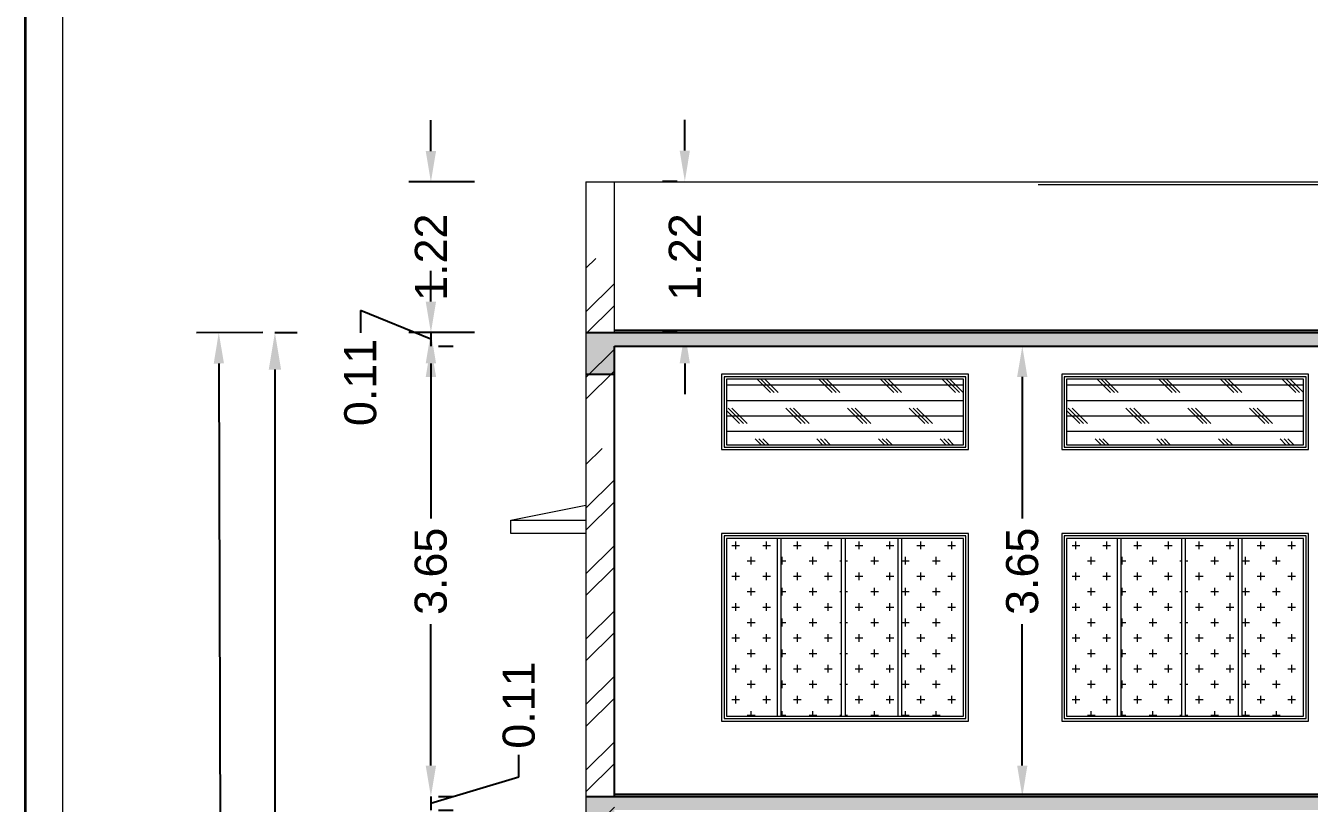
# Model space of a CAD drawing. Header units: metres. Extents: x -278 to 15491, y -352 to 277.
# Drawn here: x 15407.13 to 15417.53, y -291.43 to -285.13 of the extents above; entities that cross this region are included whole.
import ezdxf

# ---------------------------------------------------------------- set-up
doc = ezdxf.new("R2010")
doc.units = ezdxf.units.M
doc.header["$MEASUREMENT"] = 0
doc.layers.add('BLK_1_FLR_2_REGULAR_ROOM_1', color=117, linetype='Continuous')
doc.layers.add('BLK_1_HT_OF_BLDG', color=5, linetype='Continuous')
doc.layers.add('BLK_2_PARAPET_HT', color=7, linetype='Continuous', lineweight=30)
doc.styles.get("Standard").update_dxf_attribs({"font": 'arial.ttf'})
doc.dimstyles.new('Annotative', dxfattribs={"dimscale": 0, "dimtxt": 0.3, "dimasz": 0.3, "dimexe": 0.18, "dimexo": 0.0625, "dimgap": 0.09, "dimtad": 0, "dimzin": 0, "dimdsep": 46, "dimtxsty": 'Standard', "dimcen": 0.09, "dimadec": 0, "dimazin": 0, "dimtfac": 1, "dimtofl": 0, "dimtmove": 0, "dimatfit": 3, "dimfxl": 0, "dimtolj": 1, "dimtzin": 0, "dimarcsym": 0})
doc.dimstyles.get("Standard").update_dxf_attribs({"dimtxt": 0.26, "dimasz": 0.25, "dimexe": 0.18, "dimexo": 0.0625, "dimgap": 0.09, "dimtad": 0, "dimzin": 0, "dimdsep": 46, "dimtxsty": 'Standard', "dimcen": 0.09, "dimadec": 0, "dimazin": 0, "dimtfac": 1, "dimtofl": 0, "dimtmove": 0, "dimatfit": 3, "dimfxl": 0, "dimtolj": 1, "dimtzin": 0, "dimarcsym": 0})
doc.dimstyles.new('Standard$0', dxfattribs={"dimtxt": 0.5, "dimasz": 0.5, "dimexe": 0, "dimexo": 1, "dimgap": 0, "dimtad": 0, "dimdec": 4, "dimzin": 0, "dimdsep": 46, "dimlunit": 4, "dimtxsty": 'Standard', "dimcen": 0.09, "dimadec": 0, "dimazin": 0, "dimtfac": 1, "dimtdec": 4, "dimtofl": 0, "dimtmove": 0, "dimatfit": 3, "dimfxl": 0, "dimtolj": 1, "dimtzin": 0, "dimarcsym": 0})
pattern_1 = [(0, (-119.64588, -40.5941), (0.125, 0.125), [0.0625, -0.1875]), (90, (-119.61463, -40.62535), (-0.125, 0.125), [0.0625, -0.1875])]
pattern_2 = [(0, (-116.88949, -40.5941), (0.125, 0.125), [0.0625, -0.1875]), (90, (-116.85824, -40.62535), (-0.125, 0.125), [0.0625, -0.1875])]

# ---------------------------------------------------------------- blocks, each defined once
blk = doc.blocks.new('*D218')
at = {"color": 0, "lineweight": -2}
for p, q in [((15410.415, -291.129), (15410.415, -290.879)), ((15411.128, -291.22), (15411.128, -291.04)), ((15410.415, -291.434), (15411.128, -291.22)), ((15410.415, -291.379), (15410.415, -291.489)), ((15410.478, -291.379), (15410.595, -291.379)), ((15410.478, -291.489), (15410.595, -291.489)), ((15410.415, -291.739), (15410.415, -291.989))]:
    blk.add_line(p, q, dxfattribs=at)
at = {"color": 0, "lineweight": 0}
for points in [[(15410.373, -291.129), (15410.457, -291.129), (15410.415, -291.379)], [(15410.373, -291.739), (15410.457, -291.739), (15410.415, -291.489)]]:
    blk.add_solid(points, dxfattribs=at)
at = {"layer": 'Defpoints', "color": 0, "lineweight": 0}
for p in [(15410.415, -291.379), (15410.415, -291.489), (15410.415, -291.489)]:
    blk.add_point(p, dxfattribs=at)
at = {"color": 0, "lineweight": -2, "insert": (15411.128, -290.638), "char_height": 0.26, "attachment_point": 5, "rotation": 90}
blk.add_mtext('\\A1;0.11', dxfattribs=at)
blk = doc.blocks.new('*D219')
at = {"color": 0, "lineweight": -2}
for p, q in [((15410.415, -286.149), (15410.415, -285.899)), ((15410.769, -286.399), (15410.235, -286.399)), ((15410.769, -287.619), (15410.235, -287.619)), ((15410.415, -287.869), (15410.415, -288.119))]:
    blk.add_line(p, q, dxfattribs=at)
at = {"color": 0, "lineweight": 0}
for points in [[(15410.373, -286.149), (15410.457, -286.149), (15410.415, -286.399)], [(15410.373, -287.869), (15410.457, -287.869), (15410.415, -287.619)]]:
    blk.add_solid(points, dxfattribs=at)
at = {"layer": 'Defpoints', "color": 0, "lineweight": 0}
for p in [(15410.832, -286.399), (15410.415, -287.619), (15410.832, -287.619)]:
    blk.add_point(p, dxfattribs=at)
at = {"color": 0, "lineweight": -2, "insert": (15410.415, -287.009), "char_height": 0.26, "attachment_point": 5, "rotation": 90}
blk.add_mtext('\\A1;1.22', dxfattribs=at)
blk = doc.blocks.new('*D220')
at = {"color": 0, "lineweight": -2}
for p, q in [((15410.415, -287.369), (15410.415, -287.119)), ((15410.415, -287.674), (15409.844, -287.442)), ((15409.844, -287.442), (15409.844, -287.622)), ((15410.769, -287.619), (15410.235, -287.619)), ((15410.415, -287.619), (15410.415, -287.729)), ((15410.478, -287.729), (15410.595, -287.729)), ((15410.415, -287.979), (15410.415, -288.229))]:
    blk.add_line(p, q, dxfattribs=at)
at = {"color": 0, "lineweight": 0}
for points in [[(15410.373, -287.369), (15410.457, -287.369), (15410.415, -287.619)], [(15410.373, -287.979), (15410.457, -287.979), (15410.415, -287.729)]]:
    blk.add_solid(points, dxfattribs=at)
at = {"layer": 'Defpoints', "color": 0, "lineweight": 0}
for p in [(15410.832, -287.619), (15410.415, -287.729), (15410.415, -287.729)]:
    blk.add_point(p, dxfattribs=at)
at = {"color": 0, "lineweight": -2, "insert": (15409.844, -288.024), "char_height": 0.26, "attachment_point": 5, "rotation": 90}
blk.add_mtext('\\A1;0.11', dxfattribs=at)
blk = doc.blocks.new('*D222')
at = {"color": 0, "lineweight": -2}
for p, q in [((15410.478, -287.729), (15410.595, -287.729)), ((15410.415, -287.979), (15410.415, -289.126)), ((15410.415, -291.129), (15410.415, -289.983)), ((15410.478, -291.379), (15410.595, -291.379))]:
    blk.add_line(p, q, dxfattribs=at)
at = {"color": 0, "lineweight": 0}
for points in [[(15410.373, -287.979), (15410.457, -287.979), (15410.415, -287.729)], [(15410.373, -291.129), (15410.457, -291.129), (15410.415, -291.379)]]:
    blk.add_solid(points, dxfattribs=at)
at = {"layer": 'Defpoints', "color": 0, "lineweight": 0}
for p in [(15410.415, -287.729), (15410.415, -291.379), (15410.415, -291.379)]:
    blk.add_point(p, dxfattribs=at)
at = {"color": 0, "lineweight": -2, "insert": (15410.415, -289.554), "char_height": 0.26, "attachment_point": 5, "rotation": 90}
blk.add_mtext('\\A1;3.65', dxfattribs=at)
blk = doc.blocks.new('*D225')
at = {"color": 0, "lineweight": -2}
for p, q in [((15409.052, -287.619), (15408.516, -287.621)), ((15408.696, -287.87), (15408.712, -293.193)), ((15408.731, -299.549), (15408.715, -294.226)), ((15409.088, -299.798), (15408.552, -299.8))]:
    blk.add_line(p, q, dxfattribs=at)
at = {"color": 0, "lineweight": 0}
for points in [[(15408.738, -287.87), (15408.655, -287.871), (15408.696, -287.62)], [(15408.773, -299.549), (15408.69, -299.549), (15408.732, -299.799)]]:
    blk.add_solid(points, dxfattribs=at)
at = {"layer": 'Defpoints', "color": 0, "lineweight": 0}
for p in [(15409.114, -287.619), (15408.732, -299.799), (15409.151, -299.798)]:
    blk.add_point(p, dxfattribs=at)
at = {"color": 0, "lineweight": -2, "insert": (15408.714, -293.71), "char_height": 0.26, "attachment_point": 5, "rotation": 270.1719}
blk.add_mtext('\\A1;12.18', dxfattribs=at)
blk = doc.blocks.new('*D282')
at = {"layer": 'BLK_1_FLR_2_REGULAR_ROOM_1', "color": 3, "lineweight": -2, "ltscale": 10}
for p, q in [((15414.371, -287.729), (15415.388, -287.729)), ((15415.208, -287.979), (15415.208, -289.126)), ((15415.208, -291.129), (15415.208, -289.983)), ((15414.371, -291.379), (15415.388, -291.379))]:
    blk.add_line(p, q, dxfattribs=at)
at = {"layer": 'BLK_1_FLR_2_REGULAR_ROOM_1', "color": 3, "lineweight": 0, "ltscale": 10}
for points in [[(15415.166, -287.979), (15415.249, -287.979), (15415.208, -287.729)], [(15415.166, -291.129), (15415.249, -291.129), (15415.208, -291.379)]]:
    blk.add_solid(points, dxfattribs=at)
at = {"layer": 'Defpoints', "color": 0, "lineweight": 0, "ltscale": 10}
for p in [(15414.309, -287.729), (15415.208, -287.729), (15414.308, -291.379)]:
    blk.add_point(p, dxfattribs=at)
at = {"layer": 'BLK_1_FLR_2_REGULAR_ROOM_1', "color": 3, "lineweight": -2, "ltscale": 10, "insert": (15415.208, -289.554), "char_height": 0.26, "attachment_point": 5, "rotation": 90}
blk.add_mtext('\\A1;3.65', dxfattribs=at)
blk = doc.blocks.new('*D283')
at = {"layer": 'BLK_2_PARAPET_HT', "color": 0, "lineweight": -2}
for p, q in [((15412.473, -286.145), (15412.473, -285.895)), ((15412.41, -286.395), (15412.293, -286.395)), ((15412.41, -287.619), (15412.293, -287.619)), ((15412.473, -287.869), (15412.473, -288.119))]:
    blk.add_line(p, q, dxfattribs=at)
at = {"layer": 'BLK_2_PARAPET_HT', "color": 0, "lineweight": 0}
for points in [[(15412.431, -286.145), (15412.514, -286.145), (15412.473, -286.395)], [(15412.431, -287.869), (15412.514, -287.869), (15412.473, -287.619)]]:
    blk.add_solid(points, dxfattribs=at)
at = {"layer": 'Defpoints', "color": 0, "lineweight": 0}
for p in [(15412.473, -286.395), (15412.473, -286.395), (15412.473, -287.619)]:
    blk.add_point(p, dxfattribs=at)
at = {"layer": 'BLK_2_PARAPET_HT', "color": 0, "insert": (15412.473, -287.007), "char_height": 0.26, "attachment_point": 5, "rotation": 90}
blk.add_mtext('\\A1;1.22', dxfattribs=at)
blk = doc.blocks.new('*D357')
at = {"layer": 'BLK_1_HT_OF_BLDG', "color": 0, "lineweight": -2, "ltscale": 10}
for p, q in [((15409.151, -287.619), (15409.331, -287.619)), ((15409.151, -287.919), (15409.151, -293.126)), ((15409.151, -299.498), (15409.151, -294.291)), ((15409.151, -299.798), (15408.971, -299.798))]:
    blk.add_line(p, q, dxfattribs=at)
at = {"layer": 'BLK_1_HT_OF_BLDG', "color": 0, "lineweight": 0, "ltscale": 10}
for points in [[(15409.101, -287.919), (15409.201, -287.919), (15409.151, -287.619)], [(15409.101, -299.498), (15409.201, -299.498), (15409.151, -299.798)]]:
    blk.add_solid(points, dxfattribs=at)
at = {"layer": 'Defpoints', "color": 0, "lineweight": 0, "ltscale": 10}
for p in [(15409.151, -287.619), (15409.151, -287.619), (15409.151, -299.798)]:
    blk.add_point(p, dxfattribs=at)
at = {"layer": 'BLK_1_HT_OF_BLDG', "color": 0, "lineweight": -2, "ltscale": 10, "insert": (15409.151, -293.709), "char_height": 0.3, "attachment_point": 5, "rotation": 90}
blk.add_mtext('\\A1;12.18', dxfattribs=at)

msp = doc.modelspace()

# ---------------------------------------------------------------- hatches: boundary and pattern name
at = {"lineweight": 0, "ltscale": 10}
h = msp.add_hatch(dxfattribs=at)
h.set_pattern_fill('ANSI32', color=1)
h.set_pattern_definition([(45, (-119.6457, -47.8141), (-0.265165043, 0.265165043), []), (45, (-119.46892, -47.8141), (-0.265165043, 0.265165043), [])])
h.paths.add_polyline_path([(15411.902, -287.019), (15411.672, -287.019), (15411.672, -288.219), (15411.902, -288.219)])
h.paths.add_polyline_path([(15411.902, -288.559), (15411.672, -288.559), (15411.672, -291.679), (15411.902, -291.679)])
h.paths.add_polyline_path([(15411.902, -292.019), (15411.672, -292.019), (15411.672, -295.139), (15411.902, -295.139)])
h.paths.add_polyline_path([(15411.902, -295.478), (15411.672, -295.478), (15411.672, -298.598), (15411.687, -298.598), (15411.902, -298.598)])
h.paths.add_polyline_path([(15418.239, -288.329), (15418.011, -288.329), (15418.011, -291.659), (15418.239, -291.659)])
h.paths.add_polyline_path([(15415.774, -298.417), (15417.628, -298.417), (15417.628, -297.946), (15415.774, -297.946)], flags=9)
h.paths.add_polyline_path([(15419.29, -296.472), (15422.812, -296.472), (15422.812, -296.001), (15419.29, -296.001)], flags=9)
h.paths.add_polyline_path([(15419.311, -293.053), (15422.834, -293.053), (15422.834, -292.582), (15419.311, -292.582)], flags=9)
h.paths.add_polyline_path([(15419.984, -298.517), (15422.222, -298.517), (15422.222, -298.162), (15419.984, -298.162)], flags=9)
h.paths.add_polyline_path([(15420.268, -294.977), (15422.016, -294.977), (15422.016, -294.622), (15420.268, -294.622)], flags=9)
h.paths.add_polyline_path([(15433.837, -298.417), (15435.692, -298.417), (15435.692, -297.946), (15433.837, -297.946)], flags=9)
h.paths.add_polyline_path([(15426.228, -298.344), (15429.931, -298.344), (15429.931, -297.989), (15426.228, -297.989)], flags=9)
at = {"lineweight": -2, "ltscale": 10}
h = msp.add_hatch(dxfattribs=at)
h.set_pattern_fill('AR-CONC', color=256, scale=0.03)
h.set_pattern_definition([(50, (-119.6457, -47.2141), (0.2151780548, -0.0188256405), [0.0225, -0.2475]), (355, (-119.6457, -47.2141), (-0.0416254, 0.22565764), [0.018, -0.198]), (100.4514445, (-119.62777, -47.21568), (0.173552654, 0.2068319973), [0.0191220576, -0.2103426336]), (46.1842, (-119.6457, -47.1541), (0.320172399, -0.0496557842), [0.03375, -0.37125]), (96.6356355, (-119.61902, -47.15825), (0.280398584, 0.29223558), [0.0286831026, -0.315514128]), (351.184164, (-119.6457, -47.1541), (0.2803985835, 0.29223558), [0.027, -0.297]), (21, (-119.6157, -47.1691), (0.1790721156, -0.1207856672), [0.0225, -0.2475]), (326, (-119.6157, -47.1691), (0.0729945996, 0.2175450135), [0.018, -0.198]), (71.4514447, (-119.60078, -47.17917), (0.252066713, 0.0967593458), [0.019122057, -0.2103426336]), (37.5, (-119.6457, -47.21411), (0.0036479566, 0.09986815615), [0, -0.1956, 0, -0.201, 0, -0.19875]), (7.5, (-119.6457, -47.21411), (0.0789208612, 0.1183235136), [0, -0.1146, 0, -0.1911, 0, -0.07575]), (327.5, (-119.7126, -47.21411), (0.16014673085, -0.0067664615), [0, -0.075, 0, -0.234, 0, -0.3105]), (317.5, (-119.7426, -47.21411), (0.1749558508, 0.0300314947), [0, -0.0975, 0, -0.1554, 0, -0.2205])])
h.paths.add_polyline_path([(15441.698, -287.619), (15411.672, -287.619), (15411.672, -287.959), (15411.902, -287.958), (15411.902, -287.729), (15438.814, -287.729), (15441.468, -287.729), (15441.468, -287.959), (15441.698, -287.959)])
at = {"lineweight": 0, "ltscale": 10}
h = msp.add_hatch(dxfattribs=at)
h.set_pattern_fill('CORK', color=1)
h.set_pattern_definition([(0, (-119.64588, -40.2941), (0, 0.125), []), (135, (-119.5834, -40.3566), (-0.2499999996, -0.2499999996), [0.176776696, -0.176776696]), (135, (-119.55213, -40.3566), (-0.2499999996, -0.2499999996), [0.176776696, -0.176776696]), (135, (-119.5209, -40.3566), (-0.2499999996, -0.2499999996), [0.176776696, -0.176776696])])
h.paths.add_polyline_path([(15414.731, -287.998), (15412.811, -287.998), (15412.811, -288.528), (15414.731, -288.528)])
h = msp.add_hatch(dxfattribs=at)
h.set_pattern_fill('CORK', color=1)
h.set_pattern_definition([(0, (-116.88949, -40.2941), (0, 0.125), []), (135, (-116.827, -40.3566), (-0.2499999996, -0.2499999996), [0.176776696, -0.176776696]), (135, (-116.79574, -40.3566), (-0.2499999996, -0.2499999996), [0.176776696, -0.176776696]), (135, (-116.7645, -40.3566), (-0.2499999996, -0.2499999996), [0.176776696, -0.176776696])])
h.paths.add_polyline_path([(15417.487, -287.998), (15415.567, -287.998), (15415.567, -288.528), (15417.487, -288.528)])
h = msp.add_hatch(dxfattribs=at)
h.set_pattern_fill('CROSS', color=1, scale=0.5)
h.set_pattern_definition(pattern_1)
h.paths.add_polyline_path([(15413.22, -289.288), (15412.811, -289.288), (15412.811, -290.728), (15413.22, -290.728)])
h.paths.add_polyline_path([(15413.741, -289.288), (15413.25, -289.288), (15413.25, -290.728), (15413.741, -290.728)])
h.paths.add_polyline_path([(15414.2, -289.288), (15413.771, -289.288), (15413.771, -290.728), (15414.2, -290.728)])
h = msp.add_hatch(dxfattribs=at)
h.set_pattern_fill('CROSS', color=1, scale=0.5)
h.set_pattern_definition(pattern_1)
h.paths.add_polyline_path([(15414.731, -289.288), (15414.23, -289.288), (15414.23, -290.728), (15414.731, -290.728)])
h = msp.add_hatch(dxfattribs=at)
h.set_pattern_fill('CROSS', color=1, scale=0.5)
h.set_pattern_definition(pattern_2)
h.paths.add_polyline_path([(15415.976, -289.288), (15415.567, -289.288), (15415.567, -290.728), (15415.976, -290.728)])
h.paths.add_polyline_path([(15416.497, -289.288), (15416.006, -289.288), (15416.006, -290.728), (15416.497, -290.728)])
h.paths.add_polyline_path([(15416.956, -289.288), (15416.527, -289.288), (15416.527, -290.728), (15416.956, -290.728)])
h = msp.add_hatch(dxfattribs=at)
h.set_pattern_fill('CROSS', color=1, scale=0.5)
h.set_pattern_definition(pattern_2)
h.paths.add_polyline_path([(15417.487, -289.288), (15416.986, -289.288), (15416.986, -290.728), (15417.487, -290.728)])
at = {"lineweight": -2, "ltscale": 10}
h = msp.add_hatch(dxfattribs=at)
h.set_pattern_fill('AR-CONC', color=256, scale=0.03)
h.set_pattern_definition([(50, (-119.6457, -47.5141), (0.2151780548, -0.0188256405), [0.0225, -0.2475]), (355, (-119.6457, -47.5141), (-0.0416254, 0.22565764), [0.018, -0.198]), (100.4514445, (-119.62777, -47.51568), (0.173552654, 0.2068319973), [0.0191220576, -0.2103426336]), (46.1842, (-119.6457, -47.4541), (0.320172399, -0.0496557842), [0.03375, -0.37125]), (96.6356355, (-119.61902, -47.45825), (0.280398584, 0.29223558), [0.0286831026, -0.315514128]), (351.184164, (-119.6457, -47.4541), (0.2803985835, 0.29223558), [0.027, -0.297]), (21, (-119.6157, -47.4691), (0.1790721156, -0.1207856672), [0.0225, -0.2475]), (326, (-119.6157, -47.4691), (0.0729945996, 0.2175450135), [0.018, -0.198]), (71.4514447, (-119.60078, -47.47917), (0.252066713, 0.0967593458), [0.019122057, -0.2103426336]), (37.5, (-119.6457, -47.51411), (0.0036479566, 0.09986815615), [0, -0.1956, 0, -0.201, 0, -0.19875]), (7.5, (-119.6457, -47.51411), (0.0789208612, 0.1183235136), [0, -0.1146, 0, -0.1911, 0, -0.07575]), (327.5, (-119.7126, -47.51411), (0.16014673085, -0.0067664615), [0, -0.075, 0, -0.234, 0, -0.3105]), (317.5, (-119.7426, -47.51411), (0.1749558508, 0.0300314947), [0, -0.0975, 0, -0.1554, 0, -0.2205])])
h.paths.add_polyline_path([(15441.698, -291.378), (15411.672, -291.379), (15411.672, -291.489), (15411.672, -291.719), (15411.902, -291.718), (15411.902, -291.489), (15438.814, -291.489), (15441.468, -291.489), (15441.468, -291.719), (15441.698, -291.719)])

# ---------------------------------------------------------------- linework, layer by layer
at = {"lineweight": 0, "ltscale": 10}
for p, q in [((15411.672, -286.399), (15411.672, -299.798)), ((15411.672, -286.399), (15441.698, -286.399)), ((15411.902, -287.619), (15411.902, -286.399)), ((15415.336, -286.419), (15441.698, -286.419)), ((15411.902, -291.379), (15411.902, -287.729)), ((15411.062, -289.139), (15411.672, -289.019)), ((15411.062, -289.139), (15411.672, -289.139)), ((15411.062, -289.249), (15411.062, -289.139)), ((15411.672, -289.249), (15411.062, -289.249)), ((15413.22, -289.288), (15413.22, -290.728)), ((15413.25, -289.288), (15413.25, -290.728)), ((15413.741, -289.288), (15413.741, -290.728)), ((15413.771, -289.288), (15413.771, -290.728)), ((15414.2, -289.288), (15414.2, -290.728)), ((15414.23, -289.288), (15414.23, -290.728)), ((15415.976, -289.288), (15415.976, -290.728)), ((15416.006, -289.288), (15416.006, -290.728)), ((15416.497, -289.288), (15416.497, -290.728)), ((15416.527, -289.288), (15416.527, -290.728)), ((15416.956, -289.288), (15416.956, -290.728)), ((15416.986, -289.288), (15416.986, -290.728))]:
    msp.add_line(p, q, dxfattribs=at)
at = {"lineweight": -2}
for p, q in [((15411.672, -287.619), (15441.698, -287.619)), ((15411.902, -287.599), (15441.468, -287.599)), ((15411.902, -291.379), (15411.902, -287.729)), ((15411.902, -287.729), (15441.468, -287.729)), ((15411.672, -291.379), (15441.698, -291.378)), ((15411.902, -291.359), (15441.468, -291.359))]:
    msp.add_line(p, q, dxfattribs=at)
at = {"lineweight": -2, "ltscale": 10}
for p, q in [((15411.672, -287.959), (15411.876, -287.958)), ((15411.902, -287.959), (15411.672, -287.959))]:
    msp.add_line(p, q, dxfattribs=at)
at = {"lineweight": 35, "ltscale": 10}
msp.add_lwpolyline([(15407.131, -263.499), (15491.296, -263.499), (15491.296, -318.212), (15407.131, -318.212)], close=True, dxfattribs=at)
at = {"lineweight": 0, "ltscale": 10}
for points in [[(15407.431, -263.799), (15490.996, -263.799), (15490.996, -317.912), (15407.431, -317.912)], [(15412.771, -288.568), (15414.771, -288.568), (15414.771, -287.958), (15412.771, -287.958)], [(15412.791, -288.548), (15414.751, -288.548), (15414.751, -287.978), (15412.791, -287.978)], [(15412.811, -288.528), (15414.731, -288.528), (15414.731, -287.998), (15412.811, -287.998)], [(15415.527, -288.568), (15417.527, -288.568), (15417.527, -287.958), (15415.527, -287.958)], [(15415.547, -288.548), (15417.507, -288.548), (15417.507, -287.978), (15415.547, -287.978)], [(15415.567, -288.528), (15417.487, -288.528), (15417.487, -287.998), (15415.567, -287.998)], [(15412.771, -290.768), (15414.771, -290.768), (15414.771, -289.248), (15412.771, -289.248)], [(15412.791, -290.748), (15414.751, -290.748), (15414.751, -289.268), (15412.791, -289.268)], [(15412.811, -290.728), (15414.731, -290.728), (15414.731, -289.288), (15412.811, -289.288)], [(15415.527, -290.768), (15417.527, -290.768), (15417.527, -289.248), (15415.527, -289.248)], [(15415.547, -290.748), (15417.507, -290.748), (15417.507, -289.268), (15415.547, -289.268)], [(15415.567, -290.728), (15417.487, -290.728), (15417.487, -289.288), (15415.567, -289.288)]]:
    msp.add_lwpolyline(points, close=True, dxfattribs=at)

# ---------------------------------------------------------------- dimensions: what is measured, and where the dimension line sits
at = {"lineweight": -2}
for p1, p2, distance, picture, middle in [((15410.832, -286.399), (15410.832, -287.619), -0.416, '*D219', (15410.415, -287.009)), ((15409.114, -287.619), (15409.151, -299.798), -0.419, '*D225', (15408.714, -293.71))]:
    dim = msp.add_aligned_dim(p1=p1, p2=p2, distance=distance, dimstyle='Standard', dxfattribs=at)
    dim.commit()
    dim.dimension.update_dxf_attribs({"geometry": picture, "text_midpoint": middle})
dim = msp.add_linear_dim(base=(15410.415, -287.729), p1=(15410.832, -287.619), p2=(15410.415, -287.729), angle=90, dimstyle='Standard', override={"dimtmove": 1}, dxfattribs=at)
dim.commit()
dim.dimension.update_dxf_attribs({"geometry": '*D220', "text_midpoint": (15409.844, -287.712), "dimtype": 160})
for base, p1, p2, picture, middle in [((15410.415, -291.379), (15410.415, -287.729), (15410.415, -291.379), '*D222', (15410.415, -289.554)), ((15410.415, -291.489), (15410.415, -291.379), (15410.415, -291.489), '*D218', (15411.128, -290.95))]:
    dim = msp.add_linear_dim(base=base, p1=p1, p2=p2, angle=90, dimstyle='Standard', override={"dimtmove": 1}, dxfattribs=at)
    dim.commit()
    dim.dimension.update_dxf_attribs({"geometry": picture, "text_midpoint": middle})
at = {"layer": 'BLK_1_FLR_2_REGULAR_ROOM_1', "color": 3, "lineweight": -2, "ltscale": 10}
dim = msp.add_linear_dim(base=(15415.208, -287.729), p1=(15414.308, -291.379), p2=(15414.309, -287.729), angle=90, dimstyle='Standard$0', override={"dimtxt": 0.26, "dimasz": 0.25, "dimexe": 0.18, "dimexo": 0.0625, "dimgap": 0.09, "dimdec": 2, "dimlunit": 2, "dimclrd": 3, "dimclre": 3, "dimclrt": 3, "dimtdec": 2, "dimfxlon": 0}, dxfattribs=at)
dim.commit()
dim.dimension.update_dxf_attribs({"geometry": '*D282', "text_midpoint": (15415.208, -289.554)})
at = {"layer": 'BLK_1_HT_OF_BLDG', "color": 5, "lineweight": -2, "ltscale": 10}
dim = msp.add_aligned_dim(p1=(15409.151, -299.798), p2=(15409.151, -287.619), distance=0, dimstyle='Annotative', override={"dimscale": 1, "dimtmove": 1, "dimfxl": 7.5, "dimfxlon": 1, "dimarcsym": 1}, dxfattribs=at)
dim.commit()
dim.dimension.update_dxf_attribs({"geometry": '*D357', "text_midpoint": (15409.151, -293.709)})
at = {"layer": 'BLK_2_PARAPET_HT', "color": 233}
dim = msp.add_linear_dim(base=(15412.473, -286.395), p1=(15412.473, -287.619), p2=(15412.473, -286.395), angle=90, dimstyle='Standard$0', override={"dimtxt": 0.26, "dimasz": 0.25, "dimexe": 0.18, "dimexo": 0.0625, "dimgap": 0.09, "dimdec": 2, "dimlunit": 2, "dimtdec": 2, "dimfxlon": 0}, dxfattribs=at)
dim.commit()
dim.dimension.update_dxf_attribs({"geometry": '*D283', "text_midpoint": (15412.473, -287.007), "dimtype": 160})

doc.saveas('drawing.dxf')
